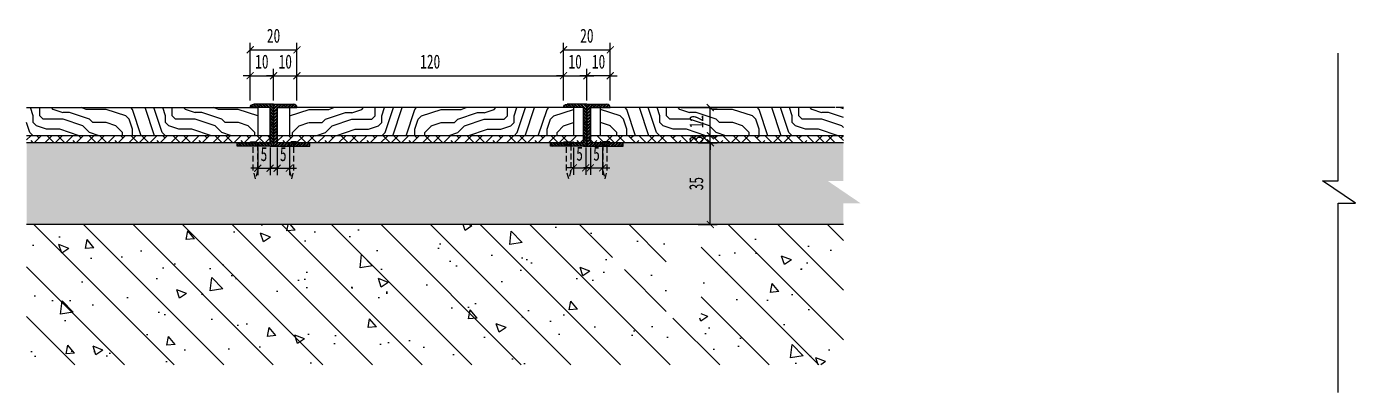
# Model space of a CAD drawing. Header units: millimetres. Extents: x 161920 to 181521, y -136232 to -127655.
# Drawn here: x 171997 to 172565, y -130946 to -130790 of the extents above; entities that cross this region are included whole.
import ezdxf

# ---------------------------------------------------------------- set-up
doc = ezdxf.new("R2010")
doc.units = ezdxf.units.MM
doc.header["$LTSCALE"] = 10
doc.header["$PDMODE"] = 3
doc.linetypes.add('$0$HIDDEN', pattern=[0.375, 0.25, -0.125])
for name, color, linetype in [('0-bh(填充)', 251, 'Continuous'), ('0-Word(文字标注)', 33, 'Continuous'), ('4-Fine(立面细线)', 251, 'Continuous'), ('4-Norm(立面正常)', 134, 'Continuous'), ('4-Wide(立面宽线)', 4, 'Continuous')]:
    doc.layers.add(name, color=color, linetype=linetype)
doc.styles.add('DIM', font='SimSun.ttf', dxfattribs={"width": 0.7})
doc.dimstyles.new('3', dxfattribs={"dimscale": 3, "dimtxt": 2, "dimasz": 1, "dimexe": 1, "dimexo": 1, "dimgap": 1, "dimtad": 1, "dimdec": 0, "dimzin": 0, "dimdsep": 46, "dimtxsty": 'DIM', "dimblk": 'ARCHTICK', "dimcen": 0, "dimclrd": 5, "dimclre": 5, "dimclrt": 35, "dimadec": 0, "dimazin": 0, "dimtfac": 0.5, "dimtdec": 0, "dimtix": 1, "dimtmove": 2, "dimatfit": 2, "dimldrblk": 'A', "dimfxl": 0, "dimtolj": 1, "dimtzin": 0, "dimlwd": -1, "dimlwe": -1, "dimarcsym": 0})

# ---------------------------------------------------------------- blocks, each defined once
blk = doc.blocks.new('_ArchTick')
at = {"color": 0, "linetype": 'ByBlock', "const_width": 0.15}
blk.add_lwpolyline([(-0.5, -0.5), (0.5, 0.5)], dxfattribs=at)
blk = doc.blocks.new('*D84')
at = {"layer": '4-Wide(立面宽线)', "color": 5, "ltscale": 0.15}
for p, q in [((172092.35, -130810.75), (172089.35, -130810.75)), ((172092.35, -130821.4), (172092.35, -130807.75)), ((172092.35, -130810.75), (172102.35, -130810.75)), ((172102.35, -130821.4), (172102.35, -130807.75)), ((172102.35, -130810.75), (172105.35, -130810.75))]:
    blk.add_line(p, q, dxfattribs=at)
at = {"layer": 'Defpoints', "color": 0, "ltscale": 0.15}
for p in [(172102.35, -130810.75), (172092.35, -130824.4), (172102.35, -130824.4)]:
    blk.add_point(p, dxfattribs=at)
at = {"layer": '4-Wide(立面宽线)', "color": 5, "ltscale": 0.15, "xscale": 3, "yscale": 3, "zscale": 3}
blk.add_blockref('_ArchTick', (172092.35, -130810.75), dxfattribs=at)
at = {"layer": '4-Wide(立面宽线)', "color": 5, "ltscale": 0.15, "xscale": 3, "yscale": 3, "zscale": 3, "rotation": 180}
blk.add_blockref('_ArchTick', (172102.35, -130810.75), dxfattribs=at)
at = {"layer": '4-Wide(立面宽线)', "color": 35, "ltscale": 0.15, "insert": (172097.35, -130804.75), "char_height": 6, "attachment_point": 5, "style": 'DIM'}
blk.add_mtext('\\A1;10', dxfattribs=at)
blk = doc.blocks.new('A')
for p, q in [((-0.37, 0), (-2.13, 0)), ((-1.44, 1.15), (-1.09, 1.44)), ((-1.44, 1.15), (-0.37, 0)), ((-1.44, -1.15), (-0.37, 0)), ((-1.09, 1.44), (0, 0)), ((-1.09, -1.44), (0, 0)), ((-1.44, -1.15), (-1.09, -1.44))]:
    blk.add_line(p, q)
for points in [[(-1.44, 1.15), (-1.09, 1.44), (-0.37, 0), (0, 0)], [(-1.44, -1.15), (-1.09, -1.44), (-0.37, 0), (0, 0)]]:
    blk.add_solid(points)
blk = doc.blocks.new('*D85')
at = {"layer": '4-Wide(立面宽线)', "color": 5, "ltscale": 0.15}
for p, q in [((172112.35, -130821.4), (172112.35, -130807.75)), ((172112.35, -130810.75), (172226.35, -130810.75)), ((172226.35, -130821.4), (172226.35, -130807.75))]:
    blk.add_line(p, q, dxfattribs=at)
at = {"layer": 'Defpoints', "color": 0, "ltscale": 0.15}
for p in [(172226.35, -130810.75), (172112.35, -130824.4), (172226.35, -130824.4)]:
    blk.add_point(p, dxfattribs=at)
at = {"layer": '4-Wide(立面宽线)', "color": 5, "ltscale": 0.15, "xscale": 3, "yscale": 3, "zscale": 3, "rotation": 180}
blk.add_blockref('_ArchTick', (172112.35, -130810.75), dxfattribs=at)
at = {"layer": '4-Wide(立面宽线)', "color": 5, "ltscale": 0.15, "xscale": 3, "yscale": 3, "zscale": 3}
blk.add_blockref('_ArchTick', (172226.35, -130810.75), dxfattribs=at)
at = {"layer": '4-Wide(立面宽线)', "color": 35, "ltscale": 0.15, "insert": (172169.35, -130804.75), "char_height": 6, "attachment_point": 5, "style": 'DIM'}
blk.add_mtext('\\A1;120', dxfattribs=at)
blk = doc.blocks.new('*D86')
at = {"layer": '4-Wide(立面宽线)', "color": 5, "ltscale": 0.15}
for p, q in [((172226.35, -130810.75), (172223.35, -130810.75)), ((172226.35, -130821.4), (172226.35, -130807.75)), ((172226.35, -130810.75), (172236.35, -130810.75)), ((172236.35, -130821.4), (172236.35, -130807.75)), ((172236.35, -130810.75), (172239.35, -130810.75))]:
    blk.add_line(p, q, dxfattribs=at)
at = {"layer": 'Defpoints', "color": 0, "ltscale": 0.15}
for p in [(172236.35, -130810.75), (172226.35, -130824.4), (172236.35, -130824.4)]:
    blk.add_point(p, dxfattribs=at)
at = {"layer": '4-Wide(立面宽线)', "color": 5, "ltscale": 0.15, "xscale": 3, "yscale": 3, "zscale": 3}
blk.add_blockref('_ArchTick', (172226.35, -130810.75), dxfattribs=at)
at = {"layer": '4-Wide(立面宽线)', "color": 5, "ltscale": 0.15, "xscale": 3, "yscale": 3, "zscale": 3, "rotation": 180}
blk.add_blockref('_ArchTick', (172236.35, -130810.75), dxfattribs=at)
at = {"layer": '4-Wide(立面宽线)', "color": 35, "ltscale": 0.15, "insert": (172231.35, -130804.75), "char_height": 6, "attachment_point": 5, "style": 'DIM'}
blk.add_mtext('\\A1;10', dxfattribs=at)
blk = doc.blocks.new('DDF')
at = {"layer": '4-Wide(立面宽线)', "ltscale": 0.15}
h = blk.add_hatch(dxfattribs=at)
h.set_pattern_fill('ANSI32', color=251, scale=0.2, style=0)
h.set_pattern_definition([(135, (172158.1858, -130787.5436), (0.67352, 0.67352), []), (135, (172157.7368, -130787.5436), (0.67352, 0.67352), [])])
h.paths.add_polyline_path([(172142.69, -130771.04), (172144.19, -130771.04), (172144.19, -130776.67), (172142.69, -130776.67)])
h.paths.add_polyline_path([(172142.69, -130776.67), (172144.19, -130776.67), (172144.19, -130783.04), (172142.69, -130783.04)])
h.paths.add_polyline_path([(172142.69, -130783.04), (172144.19, -130783.04), (172144.19, -130786.04), (172142.69, -130786.04)])
h.paths.add_polyline_path([(172144.19, -130786.04), (172144.19, -130787.54), (172128.69, -130787.54), (172128.69, -130786.04)])
edge = h.paths.add_edge_path()
edge.add_line((172144.19, -130769.54), (172144.19, -130771.04))
edge.add_line((172144.19, -130771.04), (172134.19, -130771.04))
edge.add_arc((172135.69, -130771.04), 1.5, 450, 540, ccw=False)
edge.add_line((172135.69, -130769.54), (172144.19, -130769.54))
h = blk.add_hatch(dxfattribs=at)
h.set_pattern_fill('ANSI32', color=251, scale=0.2, style=0)
h.set_pattern_definition([(45, (172130.1858, -130787.5436), (-0.67352, 0.67352), []), (45, (172130.6348, -130787.5436), (-0.67352, 0.67352), [])])
h.paths.add_polyline_path([(172145.69, -130771.04), (172144.19, -130771.04), (172144.19, -130776.67), (172145.69, -130776.67)])
h.paths.add_polyline_path([(172145.69, -130776.67), (172144.19, -130776.67), (172144.19, -130783.04), (172145.69, -130783.04)])
h.paths.add_polyline_path([(172145.69, -130783.04), (172144.19, -130783.04), (172144.19, -130786.04), (172145.69, -130786.04)])
h.paths.add_polyline_path([(172144.19, -130786.04), (172144.19, -130787.54), (172159.69, -130787.54), (172159.69, -130786.04)])
edge = h.paths.add_edge_path()
edge.add_line((172144.19, -130769.54), (172144.19, -130771.04))
edge.add_line((172144.19, -130771.04), (172154.19, -130771.04))
edge.add_arc((172152.69, -130771.04), 1.5, 0, 90)
edge.add_line((172152.69, -130769.54), (172144.19, -130769.54))
at = {"layer": '4-Norm(立面正常)'}
for points in [[(172144.19, -130787.54), (172128.69, -130787.54), (172128.69, -130786.04), (172142.69, -130786.04), (172142.69, -130771.04), (172134.19, -130771.04, -0.414214), (172135.69, -130769.54)], [(172144.19, -130787.54), (172159.69, -130787.54), (172159.69, -130786.04), (172145.69, -130786.04), (172145.69, -130771.04), (172154.19, -130771.04, 0.414214), (172152.69, -130769.54)]]:
    blk.add_lwpolyline(points, format="xyb", dxfattribs=at)
for points in [[(172144.19, -130769.54), (172135.69, -130769.54)], [(172142.69, -130771.04), (172142.69, -130786.04)], [(172144.19, -130769.54), (172152.69, -130769.54)], [(172144.19, -130769.54), (172144.19, -130787.54)], [(172144.19, -130769.54), (172144.19, -130787.54)], [(172144.19, -130786.04), (172144.19, -130771.04)], [(172144.19, -130786.04), (172144.19, -130771.04)], [(172145.69, -130771.04), (172145.69, -130786.04)], [(172142.69, -130787.54), (172144.19, -130787.54)], [(172145.69, -130787.54), (172144.19, -130787.54)]]:
    blk.add_lwpolyline(points, dxfattribs=at)
blk = doc.blocks.new('*D349')
at = {"layer": '4-Wide(立面宽线)', "color": 5, "ltscale": 0.15}
for p, q in [((172102.35, -130810.75), (172099.35, -130810.75)), ((172102.35, -130821.4), (172102.35, -130807.75)), ((172102.35, -130810.75), (172112.35, -130810.75)), ((172112.35, -130821.4), (172112.35, -130807.75)), ((172112.35, -130810.75), (172115.35, -130810.75))]:
    blk.add_line(p, q, dxfattribs=at)
at = {"layer": 'Defpoints', "color": 0, "ltscale": 0.15}
for p in [(172112.35, -130810.75), (172102.35, -130824.4), (172112.35, -130824.4)]:
    blk.add_point(p, dxfattribs=at)
at = {"layer": '4-Wide(立面宽线)', "color": 5, "ltscale": 0.15, "xscale": 3, "yscale": 3, "zscale": 3}
blk.add_blockref('_ArchTick', (172102.35, -130810.75), dxfattribs=at)
at = {"layer": '4-Wide(立面宽线)', "color": 5, "ltscale": 0.15, "xscale": 3, "yscale": 3, "zscale": 3, "rotation": 180}
blk.add_blockref('_ArchTick', (172112.35, -130810.75), dxfattribs=at)
at = {"layer": '4-Wide(立面宽线)', "color": 35, "ltscale": 0.15, "insert": (172107.35, -130804.75), "char_height": 6, "attachment_point": 5, "style": 'DIM'}
blk.add_mtext('\\A1;10', dxfattribs=at)
blk = doc.blocks.new('*D350')
at = {"layer": '4-Wide(立面宽线)', "color": 5, "ltscale": 0.15}
for p, q in [((172236.35, -130810.75), (172233.35, -130810.75)), ((172236.35, -130821.4), (172236.35, -130807.75)), ((172246.35, -130810.75), (172236.35, -130810.75)), ((172246.35, -130821.4), (172246.35, -130807.75)), ((172246.35, -130810.75), (172249.35, -130810.75))]:
    blk.add_line(p, q, dxfattribs=at)
at = {"layer": 'Defpoints', "color": 0, "ltscale": 0.15}
for p in [(172236.35, -130810.75), (172236.35, -130824.4), (172246.35, -130824.4)]:
    blk.add_point(p, dxfattribs=at)
at = {"layer": '4-Wide(立面宽线)', "color": 5, "ltscale": 0.15, "xscale": 3, "yscale": 3, "zscale": 3}
blk.add_blockref('_ArchTick', (172236.35, -130810.75), dxfattribs=at)
at = {"layer": '4-Wide(立面宽线)', "color": 5, "ltscale": 0.15, "xscale": 3, "yscale": 3, "zscale": 3, "rotation": 180}
blk.add_blockref('_ArchTick', (172246.35, -130810.75), dxfattribs=at)
at = {"layer": '4-Wide(立面宽线)', "color": 35, "ltscale": 0.15, "insert": (172241.35, -130804.75), "char_height": 6, "attachment_point": 5, "style": 'DIM'}
blk.add_mtext('\\A1;10', dxfattribs=at)
blk = doc.blocks.new('*D351')
at = {"layer": '4-Wide(立面宽线)', "color": 5, "ltscale": 0.15}
for p, q in [((172095.6, -130841.42), (172095.6, -130853.3)), ((172100.85, -130841.42), (172100.85, -130853.3)), ((172095.6, -130850.3), (172092.6, -130850.3)), ((172095.6, -130850.3), (172100.85, -130850.3)), ((172100.85, -130850.3), (172103.85, -130850.3))]:
    blk.add_line(p, q, dxfattribs=at)
at = {"layer": 'Defpoints', "color": 0, "ltscale": 0.15}
for p in [(172095.6, -130838.42), (172100.85, -130838.42), (172100.85, -130850.3)]:
    blk.add_point(p, dxfattribs=at)
at = {"layer": '4-Wide(立面宽线)', "color": 5, "ltscale": 0.15, "xscale": 3, "yscale": 3, "zscale": 3}
blk.add_blockref('_ArchTick', (172095.6, -130850.3), dxfattribs=at)
at = {"layer": '4-Wide(立面宽线)', "color": 5, "ltscale": 0.15, "xscale": 3, "yscale": 3, "zscale": 3, "rotation": 180}
blk.add_blockref('_ArchTick', (172100.85, -130850.3), dxfattribs=at)
at = {"layer": '4-Wide(立面宽线)', "color": 35, "ltscale": 0.15, "insert": (172098.23, -130844.3), "char_height": 6, "attachment_point": 5, "style": 'DIM'}
blk.add_mtext('\\A1;5', dxfattribs=at)
blk = doc.blocks.new('*D352')
at = {"layer": '4-Wide(立面宽线)', "color": 5, "ltscale": 0.15}
for p, q in [((172230.6, -130841.42), (172230.6, -130853.12)), ((172235.85, -130841.42), (172235.85, -130853.12)), ((172230.6, -130850.12), (172227.6, -130850.12)), ((172230.6, -130850.12), (172235.85, -130850.12)), ((172235.85, -130850.12), (172238.85, -130850.12))]:
    blk.add_line(p, q, dxfattribs=at)
at = {"layer": 'Defpoints', "color": 0, "ltscale": 0.15}
for p in [(172230.6, -130838.42), (172235.85, -130838.42), (172235.85, -130850.12)]:
    blk.add_point(p, dxfattribs=at)
at = {"layer": '4-Wide(立面宽线)', "color": 5, "ltscale": 0.15, "xscale": 3, "yscale": 3, "zscale": 3}
blk.add_blockref('_ArchTick', (172230.6, -130850.12), dxfattribs=at)
at = {"layer": '4-Wide(立面宽线)', "color": 5, "ltscale": 0.15, "xscale": 3, "yscale": 3, "zscale": 3, "rotation": 180}
blk.add_blockref('_ArchTick', (172235.85, -130850.12), dxfattribs=at)
at = {"layer": '4-Wide(立面宽线)', "color": 35, "ltscale": 0.15, "insert": (172233.23, -130844.12), "char_height": 6, "attachment_point": 5, "style": 'DIM'}
blk.add_mtext('\\A1;5', dxfattribs=at)
blk = doc.blocks.new('*D353')
at = {"layer": '4-Wide(立面宽线)', "color": 5, "ltscale": 0.15}
for p, q in [((172237.85, -130841.42), (172237.85, -130853.12)), ((172243.1, -130841.42), (172243.1, -130853.12)), ((172237.85, -130850.12), (172234.85, -130850.12)), ((172237.85, -130850.12), (172243.1, -130850.12)), ((172243.1, -130850.12), (172246.1, -130850.12))]:
    blk.add_line(p, q, dxfattribs=at)
at = {"layer": 'Defpoints', "color": 0, "ltscale": 0.15}
for p in [(172237.85, -130838.42), (172243.1, -130838.42), (172243.1, -130850.12)]:
    blk.add_point(p, dxfattribs=at)
at = {"layer": '4-Wide(立面宽线)', "color": 5, "ltscale": 0.15, "xscale": 3, "yscale": 3, "zscale": 3}
blk.add_blockref('_ArchTick', (172237.85, -130850.12), dxfattribs=at)
at = {"layer": '4-Wide(立面宽线)', "color": 5, "ltscale": 0.15, "xscale": 3, "yscale": 3, "zscale": 3, "rotation": 180}
blk.add_blockref('_ArchTick', (172243.1, -130850.12), dxfattribs=at)
at = {"layer": '4-Wide(立面宽线)', "color": 35, "ltscale": 0.15, "insert": (172240.48, -130844.12), "char_height": 6, "attachment_point": 5, "style": 'DIM'}
blk.add_mtext('\\A1;5', dxfattribs=at)
blk = doc.blocks.new('*D354')
at = {"layer": '4-Wide(立面宽线)', "color": 5, "ltscale": 0.15}
for p, q in [((172103.85, -130841.42), (172103.85, -130853.3)), ((172109.1, -130841.42), (172109.1, -130853.3)), ((172103.85, -130850.3), (172100.85, -130850.3)), ((172103.85, -130850.3), (172109.1, -130850.3)), ((172109.1, -130850.3), (172112.1, -130850.3))]:
    blk.add_line(p, q, dxfattribs=at)
at = {"layer": 'Defpoints', "color": 0, "ltscale": 0.15}
for p in [(172103.85, -130838.42), (172109.1, -130838.42), (172109.1, -130850.3)]:
    blk.add_point(p, dxfattribs=at)
at = {"layer": '4-Wide(立面宽线)', "color": 5, "ltscale": 0.15, "xscale": 3, "yscale": 3, "zscale": 3}
blk.add_blockref('_ArchTick', (172103.85, -130850.3), dxfattribs=at)
at = {"layer": '4-Wide(立面宽线)', "color": 5, "ltscale": 0.15, "xscale": 3, "yscale": 3, "zscale": 3, "rotation": 180}
blk.add_blockref('_ArchTick', (172109.1, -130850.3), dxfattribs=at)
at = {"layer": '4-Wide(立面宽线)', "color": 35, "ltscale": 0.15, "insert": (172106.48, -130844.3), "char_height": 6, "attachment_point": 5, "style": 'DIM'}
blk.add_mtext('\\A1;5', dxfattribs=at)
blk = doc.blocks.new('*D356')
at = {"layer": '4-Wide(立面宽线)', "color": 5, "ltscale": 0.15}
for p, q in [((172284, -130839.4), (172292.14, -130839.4)), ((172289.14, -130874.4), (172289.14, -130839.4)), ((172284, -130874.4), (172292.14, -130874.4))]:
    blk.add_line(p, q, dxfattribs=at)
at = {"layer": 'Defpoints', "color": 0, "ltscale": 0.15}
for p in [(172281, -130839.4), (172289.14, -130839.4), (172281, -130874.4)]:
    blk.add_point(p, dxfattribs=at)
at = {"layer": '4-Wide(立面宽线)', "color": 5, "ltscale": 0.15, "xscale": 3, "yscale": 3, "zscale": 3}
for p, rotation in [((172289.14, -130839.4), 90), ((172289.14, -130874.4), 270)]:
    blk.add_blockref('_ArchTick', p, dxfattribs=dict(at, rotation=rotation))
at = {"layer": '4-Wide(立面宽线)', "color": 35, "ltscale": 0.15, "insert": (172283.14, -130856.9), "char_height": 6, "attachment_point": 5, "rotation": 90, "style": 'DIM'}
blk.add_mtext('\\A1;35', dxfattribs=at)
blk = doc.blocks.new('*D357')
at = {"layer": '4-Wide(立面宽线)', "color": 5, "ltscale": 0.15}
for p, q in [((172289.14, -130836.4), (172289.14, -130833.4)), ((172280.55, -130836.4), (172292.14, -130836.4)), ((172284, -130839.4), (172292.14, -130839.4)), ((172289.14, -130839.4), (172289.14, -130836.4)), ((172289.14, -130839.4), (172289.14, -130842.4))]:
    blk.add_line(p, q, dxfattribs=at)
at = {"layer": 'Defpoints', "color": 0, "ltscale": 0.15}
for p in [(172277.55, -130836.4), (172281, -130839.4), (172289.14, -130836.4)]:
    blk.add_point(p, dxfattribs=at)
at = {"layer": '4-Wide(立面宽线)', "color": 5, "ltscale": 0.15, "xscale": 3, "yscale": 3, "zscale": 3}
for p, rotation in [((172289.14, -130836.4), 270), ((172289.14, -130839.4), 90)]:
    blk.add_blockref('_ArchTick', p, dxfattribs=dict(at, rotation=rotation))
at = {"layer": '4-Wide(立面宽线)', "color": 35, "ltscale": 0.15, "insert": (172283.14, -130837.9), "char_height": 6, "attachment_point": 5, "rotation": 90, "style": 'DIM'}
blk.add_mtext('\\A1;3', dxfattribs=at)
blk = doc.blocks.new('*D358')
at = {"layer": '4-Wide(立面宽线)', "color": 5, "ltscale": 0.15}
for p, q in [((172276.54, -130824.4), (172292.14, -130824.4)), ((172289.14, -130836.4), (172289.14, -130824.4)), ((172280.55, -130836.4), (172292.14, -130836.4))]:
    blk.add_line(p, q, dxfattribs=at)
at = {"layer": 'Defpoints', "color": 0, "ltscale": 0.15}
for p in [(172273.54, -130824.4), (172289.14, -130824.4), (172277.55, -130836.4)]:
    blk.add_point(p, dxfattribs=at)
at = {"layer": '4-Wide(立面宽线)', "color": 5, "ltscale": 0.15, "xscale": 3, "yscale": 3, "zscale": 3}
for p, rotation in [((172289.14, -130824.4), 90), ((172289.14, -130836.4), 270)]:
    blk.add_blockref('_ArchTick', p, dxfattribs=dict(at, rotation=rotation))
at = {"layer": '4-Wide(立面宽线)', "color": 35, "ltscale": 0.15, "insert": (172283.14, -130830.4), "char_height": 6, "attachment_point": 5, "rotation": 90, "style": 'DIM'}
blk.add_mtext('\\A1;12', dxfattribs=at)
blk = doc.blocks.new('*D468')
at = {"layer": '4-Wide(立面宽线)', "color": 5, "ltscale": 0.15}
for p, q in [((172226.35, -130817.67), (172226.35, -130796.67)), ((172226.35, -130799.67), (172246.35, -130799.67)), ((172246.35, -130817.67), (172246.35, -130796.67))]:
    blk.add_line(p, q, dxfattribs=at)
at = {"layer": 'Defpoints', "color": 0, "ltscale": 0.15}
for p in [(172246.35, -130799.67), (172226.35, -130824.4), (172246.35, -130824.4)]:
    blk.add_point(p, dxfattribs=at)
at = {"layer": '4-Wide(立面宽线)', "color": 5, "ltscale": 0.15, "xscale": 3, "yscale": 3, "zscale": 3, "rotation": 180}
blk.add_blockref('_ArchTick', (172226.35, -130799.67), dxfattribs=at)
at = {"layer": '4-Wide(立面宽线)', "color": 5, "ltscale": 0.15, "xscale": 3, "yscale": 3, "zscale": 3}
blk.add_blockref('_ArchTick', (172246.35, -130799.67), dxfattribs=at)
at = {"layer": '4-Wide(立面宽线)', "color": 35, "ltscale": 0.15, "insert": (172236.35, -130793.67), "char_height": 6, "attachment_point": 5, "style": 'DIM'}
blk.add_mtext('\\A1;20', dxfattribs=at)
blk = doc.blocks.new('*D469')
at = {"layer": '4-Wide(立面宽线)', "color": 5, "ltscale": 0.15}
for p, q in [((172092.35, -130817.67), (172092.35, -130796.67)), ((172092.35, -130799.67), (172112.35, -130799.67)), ((172112.35, -130817.67), (172112.35, -130796.67))]:
    blk.add_line(p, q, dxfattribs=at)
at = {"layer": 'Defpoints', "color": 0, "ltscale": 0.15}
for p in [(172112.35, -130799.67), (172092.35, -130824.4), (172112.35, -130824.4)]:
    blk.add_point(p, dxfattribs=at)
at = {"layer": '4-Wide(立面宽线)', "color": 5, "ltscale": 0.15, "xscale": 3, "yscale": 3, "zscale": 3, "rotation": 180}
blk.add_blockref('_ArchTick', (172092.35, -130799.67), dxfattribs=at)
at = {"layer": '4-Wide(立面宽线)', "color": 5, "ltscale": 0.15, "xscale": 3, "yscale": 3, "zscale": 3}
blk.add_blockref('_ArchTick', (172112.35, -130799.67), dxfattribs=at)
at = {"layer": '4-Wide(立面宽线)', "color": 35, "ltscale": 0.15, "insert": (172102.35, -130793.67), "char_height": 6, "attachment_point": 5, "style": 'DIM'}
blk.add_mtext('\\A1;20', dxfattribs=at)

msp = doc.modelspace()

# ---------------------------------------------------------------- hatches: boundary and pattern name
at = {"layer": '0-bh(填充)', "ltscale": 10}
h = msp.add_hatch(dxfattribs=at)
h.set_pattern_fill('FC木纹浅SC300', color=250, scale=10, angle=45, style=0)
h.set_pattern_definition([(135, (184375.326, -127904.804), (-4e-15, 56.56854), [2, -38]), (135, (184397.954, -127921.774), (-4e-15, 56.56854), [4, -36]), (135, (184380.983, -127901.975), (-4e-15, 56.56854), [2, -38]), (135, (184400.782, -127916.117), (-4e-15, 56.56854), [2, -38]), (135, (184385.226, -127897.733), (-4e-15, 56.56854), [2, -38]), (135, (184402.196, -127911.875), (-4e-15, 56.56854), [2, -38]), (135, (184388.054, -127894.904), (-4e-15, 56.56854), [2, -38]), (135, (184406.44, -127907.632), (-4e-15, 56.56854), [2, -22, 2, -14]), (135, (184409.267, -127904.804), (-4e-15, 56.56854), [4, -20, 2, -14]), (135, (184414.924, -127901.975), (-4e-15, 56.56854), [2, -6, 2, -16, 2, -12]), (135, (184419.167, -127900.56), (-4e-15, 56.56854), [2, -8, 4, -26]), (135, (184402.196, -127880.762), (-4e-15, 56.56854), [2, -38]), (135, (184421.995, -127897.733), (-4e-15, 56.56854), [2, -10, 2, -26]), (90, (184397.954, -127927.43), (28.28427, 28.28427), [5.65684, -50.9117]), (90, (184373.912, -127903.39), (28.28427, 28.28427), [11.31371, -45.25483]), (90, (184388.054, -127889.247), (28.28427, 28.28427), [2.8284, -53.74014]), (90, (184414.924, -127910.46), (28.28427, 28.28427), [8.48528, -48.08326]), (90, (184390.883, -127886.42), (28.28427, 28.28427), [14.14214, -42.42641]), (90, (184395.125, -127882.176), (28.28427, 28.28427), [8.48528, -48.08326]), (180, (184403.61, -127885.005), (-28.28427, 28.28427), [2.8284, -53.74014]), (180, (184390.883, -127917.532), (-28.28427, 28.28427), [5.65684, -50.9117]), (180, (184400.782, -127904.804), (-28.28427, 28.28427), [5.65684, -50.9117]), (180, (184386.64, -127901.975), (-28.28427, 28.28427), [5.65684, -50.9117]), (180, (184399.368, -127892.076), (-28.28427, 28.28427), [5.65684, -50.9117]), (180, (184400.782, -127887.833), (-28.28427, 28.28427), [8.48528, -48.08326]), (180, (184390.883, -127911.875), (-28.28427, 28.28427), [8.48528, -48.08326]), (180, (184388.054, -127906.218), (-28.28427, 28.28427), [8.48528, -48.08326]), (180, (184402.196, -127900.56), (-28.28427, 28.28427), [8.48528, -48.08326]), (180, (184400.782, -127896.318), (-28.28427, 28.28427), [8.48528, -48.08326]), (108.43495, (184402.196, -127920.36), (-28.28427, 28.284271), [4.47214, -84.97058]), (108.43495, (184379.569, -127900.561), (-28.28427, 28.284271), [17.88854, -71.55418]), (108.43495, (184383.811, -127896.318), (-28.28427, 28.284271), [17.88854, -71.55418]), (108.43495, (184386.64, -127893.49), (-28.28427, 28.284271), [17.88856, -26.8, 8.9444, -35.80976]), (108.43495, (184388.054, -127886.419), (-28.28427, 28.284271), [4.47214, -84.97058]), (108.43495, (184423.41, -127901.975), (-28.28427, 28.284271), [4.47214, -84.97058]), (108.43495, (184400.782, -127879.348), (-28.28427, 28.284271), [8.94427, -80.49845]), (161.56505, (184382.397, -127911.875), (-28.284271, 28.28427), [8.94427, -80.49845]), (161.56505, (184399.368, -127914.703), (-28.284271, 28.28427), [8.94427, -80.49845]), (161.56505, (184395.125, -127918.946), (-28.284271, 28.28427), [4.47214, -84.97045]), (161.56505, (184400.782, -127910.46), (-28.284271, 28.28427), [13.41641, -76.02631]), (161.56505, (184395.125, -127904.804), (-28.284271, 28.28427), [8.94427, -80.49845]), (161.56505, (184393.711, -127900.561), (-28.284271, 28.28427), [8.94427, -80.49845]), (161.56505, (184405.025, -127906.218), (-28.284271, 28.28427), [4.47214, -84.97045]), (161.56505, (184406.439, -127901.975), (-28.284271, 28.28427), [4.47214, -84.97045]), (161.56505, (184400.782, -127885.005), (-28.284271, 28.28427), [4.47214, -84.97045]), (161.56505, (184392.297, -127896.318), (-28.284271, 28.28427), [4.47214, -84.97045]), (161.56505, (184413.51, -127900.561), (-28.284271, 28.28427), [13.41641, -76.02631]), (161.56505, (184417.753, -127899.147), (-28.284271, 28.28427), [8.94427, -80.49845]), (161.56505, (184393.711, -127892.076), (-28.284271, 28.28427), [4.472, -40.248, 4.472, -40.25072]), (161.56505, (184407.853, -127894.904), (-28.284271, 28.28427), [8.94427, -80.49845]), (161.56505, (184409.267, -127890.662), (-28.284271, 28.28427), [8.94427, -80.49845]), (161.56505, (184420.581, -127896.318), (-28.284271, 28.28427), [8.94427, -80.49845]), (161.56505, (184412.096, -127887.833), (-28.284271, 28.28427), [8.94427, -80.49845])])
h.paths.add_polyline_path([(171996.72, -130824.4), (171996.72, -130836.4), (172095.6, -130836.4), (172095.6, -130824.4)])
h = msp.add_hatch(dxfattribs=at)
h.set_pattern_fill('FC木纹浅SC300', color=250, scale=10, angle=45, style=0)
h.set_pattern_definition([(45, (159829.375, -127904.804), (4e-15, 56.56854), [2, -38]), (45, (159806.747, -127921.774), (4e-15, 56.56854), [4, -36]), (45, (159823.718, -127901.975), (4e-15, 56.56854), [2, -38]), (45, (159803.92, -127916.117), (4e-15, 56.56854), [2, -38]), (45, (159819.475, -127897.733), (4e-15, 56.56854), [2, -38]), (45, (159802.505, -127911.875), (4e-15, 56.56854), [2, -38]), (45, (159816.647, -127894.904), (4e-15, 56.56854), [2, -38]), (45, (159798.262, -127907.632), (4e-15, 56.56854), [2, -22, 2, -14]), (45, (159795.434, -127904.804), (4e-15, 56.56854), [4, -20, 2, -14]), (45, (159789.777, -127901.975), (4e-15, 56.56854), [2, -6, 2, -16, 2, -12]), (45, (159785.534, -127900.56), (4e-15, 56.56854), [2, -8, 4, -26]), (45, (159802.505, -127880.762), (4e-15, 56.56854), [2, -38]), (45, (159782.706, -127897.733), (4e-15, 56.56854), [2, -10, 2, -26]), (90, (159806.747, -127927.43), (-28.28427, 28.28427), [5.65684, -50.9117]), (90, (159830.79, -127903.39), (-28.28427, 28.28427), [11.31371, -45.25483]), (90, (159816.647, -127889.247), (-28.28427, 28.28427), [2.8284, -53.74014]), (90, (159789.777, -127910.46), (-28.28427, 28.28427), [8.48528, -48.08326]), (90, (159813.818, -127886.42), (-28.28427, 28.28427), [14.14214, -42.42641]), (90, (159809.576, -127882.176), (-28.28427, 28.28427), [8.48528, -48.08326]), (7e-15, (159801.09, -127885.005), (28.28427, 28.28427), [2.8284, -53.74014]), (7e-15, (159813.818, -127917.532), (28.28427, 28.28427), [5.65684, -50.9117]), (7e-15, (159803.92, -127904.804), (28.28427, 28.28427), [5.65684, -50.9117]), (7e-15, (159818.06, -127901.975), (28.28427, 28.28427), [5.65684, -50.9117]), (7e-15, (159805.333, -127892.076), (28.28427, 28.28427), [5.65684, -50.9117]), (7e-15, (159803.92, -127887.833), (28.28427, 28.28427), [8.48528, -48.08326]), (7e-15, (159813.818, -127911.875), (28.28427, 28.28427), [8.48528, -48.08326]), (7e-15, (159816.647, -127906.218), (28.28427, 28.28427), [8.48528, -48.08326]), (7e-15, (159802.505, -127900.56), (28.28427, 28.28427), [8.48528, -48.08326]), (7e-15, (159803.92, -127896.318), (28.28427, 28.28427), [8.48528, -48.08326]), (71.56505, (159802.505, -127920.36), (28.28427, 28.284271), [4.47214, -84.97058]), (71.56505, (159825.132, -127900.561), (28.28427, 28.284271), [17.88854, -71.55418]), (71.56505, (159820.89, -127896.318), (28.28427, 28.284271), [17.88854, -71.55418]), (71.56505, (159818.061, -127893.49), (28.28427, 28.284271), [17.88856, -26.8, 8.9444, -35.80976]), (71.56505, (159816.647, -127886.419), (28.28427, 28.284271), [4.47214, -84.97058]), (71.56505, (159781.292, -127901.975), (28.28427, 28.284271), [4.47214, -84.97058]), (71.56505, (159803.919, -127879.348), (28.28427, 28.284271), [8.94427, -80.49845]), (18.43495, (159822.304, -127911.875), (28.284271, 28.28427), [8.94427, -80.49845]), (18.43495, (159805.333, -127914.703), (28.284271, 28.28427), [8.94427, -80.49845]), (18.43495, (159809.576, -127918.946), (28.284271, 28.28427), [4.47214, -84.97045]), (18.43495, (159803.919, -127910.46), (28.284271, 28.28427), [13.41641, -76.02631]), (18.43495, (159809.576, -127904.804), (28.284271, 28.28427), [8.94427, -80.49845]), (18.43495, (159810.99, -127900.561), (28.284271, 28.28427), [8.94427, -80.49845]), (18.43495, (159799.676, -127906.218), (28.284271, 28.28427), [4.47214, -84.97045]), (18.43495, (159798.262, -127901.975), (28.284271, 28.28427), [4.47214, -84.97045]), (18.43495, (159803.919, -127885.005), (28.284271, 28.28427), [4.47214, -84.97045]), (18.43495, (159812.404, -127896.318), (28.284271, 28.28427), [4.47214, -84.97045]), (18.43495, (159791.191, -127900.561), (28.284271, 28.28427), [13.41641, -76.02631]), (18.43495, (159786.948, -127899.147), (28.284271, 28.28427), [8.94427, -80.49845]), (18.43495, (159810.99, -127892.076), (28.284271, 28.28427), [4.472, -40.248, 4.472, -40.25072]), (18.43495, (159796.848, -127894.904), (28.284271, 28.28427), [8.94427, -80.49845]), (18.43495, (159795.434, -127890.662), (28.284271, 28.28427), [8.94427, -80.49845]), (18.43495, (159784.12, -127896.318), (28.284271, 28.28427), [8.94427, -80.49845]), (18.43495, (159792.605, -127887.833), (28.284271, 28.28427), [8.94427, -80.49845])])
h.paths.add_polyline_path([(172109.1, -130824.4), (172109.1, -130836.4), (172230.6, -130836.4), (172230.6, -130824.4)])
h = msp.add_hatch(dxfattribs=at)
h.set_pattern_fill('FC木纹浅SC300', color=250, scale=10, angle=45, style=0)
h.set_pattern_definition([(135, (184643.326, -127904.804), (-4e-15, 56.56854), [2, -38]), (135, (184665.954, -127921.774), (-4e-15, 56.56854), [4, -36]), (135, (184648.983, -127901.975), (-4e-15, 56.56854), [2, -38]), (135, (184668.782, -127916.117), (-4e-15, 56.56854), [2, -38]), (135, (184653.226, -127897.733), (-4e-15, 56.56854), [2, -38]), (135, (184670.196, -127911.875), (-4e-15, 56.56854), [2, -38]), (135, (184656.054, -127894.904), (-4e-15, 56.56854), [2, -38]), (135, (184674.44, -127907.632), (-4e-15, 56.56854), [2, -22, 2, -14]), (135, (184677.267, -127904.804), (-4e-15, 56.56854), [4, -20, 2, -14]), (135, (184682.924, -127901.975), (-4e-15, 56.56854), [2, -6, 2, -16, 2, -12]), (135, (184687.167, -127900.56), (-4e-15, 56.56854), [2, -8, 4, -26]), (135, (184670.196, -127880.762), (-4e-15, 56.56854), [2, -38]), (135, (184689.995, -127897.733), (-4e-15, 56.56854), [2, -10, 2, -26]), (90, (184665.954, -127927.43), (28.28427, 28.28427), [5.65684, -50.9117]), (90, (184641.912, -127903.39), (28.28427, 28.28427), [11.31371, -45.25483]), (90, (184656.054, -127889.247), (28.28427, 28.28427), [2.8284, -53.74014]), (90, (184682.924, -127910.46), (28.28427, 28.28427), [8.48528, -48.08326]), (90, (184658.883, -127886.42), (28.28427, 28.28427), [14.14214, -42.42641]), (90, (184663.125, -127882.176), (28.28427, 28.28427), [8.48528, -48.08326]), (180, (184671.61, -127885.005), (-28.28427, 28.28427), [2.8284, -53.74014]), (180, (184658.883, -127917.532), (-28.28427, 28.28427), [5.65684, -50.9117]), (180, (184668.782, -127904.804), (-28.28427, 28.28427), [5.65684, -50.9117]), (180, (184654.64, -127901.975), (-28.28427, 28.28427), [5.65684, -50.9117]), (180, (184667.368, -127892.076), (-28.28427, 28.28427), [5.65684, -50.9117]), (180, (184668.782, -127887.833), (-28.28427, 28.28427), [8.48528, -48.08326]), (180, (184658.883, -127911.875), (-28.28427, 28.28427), [8.48528, -48.08326]), (180, (184656.054, -127906.218), (-28.28427, 28.28427), [8.48528, -48.08326]), (180, (184670.196, -127900.56), (-28.28427, 28.28427), [8.48528, -48.08326]), (180, (184668.782, -127896.318), (-28.28427, 28.28427), [8.48528, -48.08326]), (108.43495, (184670.196, -127920.36), (-28.28427, 28.284271), [4.47214, -84.97058]), (108.43495, (184647.569, -127900.561), (-28.28427, 28.284271), [17.88854, -71.55418]), (108.43495, (184651.811, -127896.318), (-28.28427, 28.284271), [17.88854, -71.55418]), (108.43495, (184654.64, -127893.49), (-28.28427, 28.284271), [17.88856, -26.8, 8.9444, -35.80976]), (108.43495, (184656.054, -127886.419), (-28.28427, 28.284271), [4.47214, -84.97058]), (108.43495, (184691.41, -127901.975), (-28.28427, 28.284271), [4.47214, -84.97058]), (108.43495, (184668.782, -127879.348), (-28.28427, 28.284271), [8.94427, -80.49845]), (161.56505, (184650.397, -127911.875), (-28.284271, 28.28427), [8.94427, -80.49845]), (161.56505, (184667.368, -127914.703), (-28.284271, 28.28427), [8.94427, -80.49845]), (161.56505, (184663.125, -127918.946), (-28.284271, 28.28427), [4.47214, -84.97045]), (161.56505, (184668.782, -127910.46), (-28.284271, 28.28427), [13.41641, -76.02631]), (161.56505, (184663.125, -127904.804), (-28.284271, 28.28427), [8.94427, -80.49845]), (161.56505, (184661.711, -127900.561), (-28.284271, 28.28427), [8.94427, -80.49845]), (161.56505, (184673.025, -127906.218), (-28.284271, 28.28427), [4.47214, -84.97045]), (161.56505, (184674.439, -127901.975), (-28.284271, 28.28427), [4.47214, -84.97045]), (161.56505, (184668.782, -127885.005), (-28.284271, 28.28427), [4.47214, -84.97045]), (161.56505, (184660.297, -127896.318), (-28.284271, 28.28427), [4.47214, -84.97045]), (161.56505, (184681.51, -127900.561), (-28.284271, 28.28427), [13.41641, -76.02631]), (161.56505, (184685.753, -127899.147), (-28.284271, 28.28427), [8.94427, -80.49845]), (161.56505, (184661.711, -127892.076), (-28.284271, 28.28427), [4.472, -40.248, 4.472, -40.25072]), (161.56505, (184675.853, -127894.904), (-28.284271, 28.28427), [8.94427, -80.49845]), (161.56505, (184677.267, -127890.662), (-28.284271, 28.28427), [8.94427, -80.49845]), (161.56505, (184688.581, -127896.318), (-28.284271, 28.28427), [8.94427, -80.49845]), (161.56505, (184680.096, -127887.833), (-28.284271, 28.28427), [8.94427, -80.49845])])
h.paths.add_polyline_path([(172346.04, -130836.4), (172346.04, -130824.4), (172242.1, -130824.4), (172242.1, -130836.4)])
at = {"layer": '0-bh(填充)'}
h = msp.add_hatch(dxfattribs=at)
h.set_pattern_fill('ANSI38', color=250, style=0)
h.set_pattern_definition([(45, (147811.4587, -214414.3503), (-2.24506403, 2.24506403), []), (135, (147811.4587, -214414.3503), (-6.73519209, 2.24506403), [7.9375, -4.7625])])
h.paths.add_polyline_path([(172103.85, -130836.4), (172103.85, -130839.4), (172235.6, -130839.4), (172235.6, -130836.4)])
h.paths.add_polyline_path([(172100.85, -130839.4), (172100.85, -130836.4), (171996.72, -130836.4), (171996.72, -130839.4)])
h = msp.add_hatch(dxfattribs=at)
h.set_pattern_fill('AR-CONC', color=250, scale=6, style=0)
h.set_pattern_definition([(50, (0, 0), (10.93108014, -0.95634513), [1.143, -12.573]), (355, (0, 0), (-2.11456956, 11.4633986), [0.9144, -10.0584]), (100.451, (0.911, -0.08), (8.8165501, 10.50700127), [0.9714, -10.6854]), (46.1842, (0, 3.048), (16.26474245, -2.5225397), [1.7145, -18.8595]), (96.6356, (1.355, 2.838), (14.2442541, 14.8455334), [1.4571, -16.0281]), (351.184, (0, 3.048), (14.2442763, 14.8455071), [1.3716, -15.0876]), (21, (1.524, 2.286), (9.0968928, -6.1359311), [1.143, -12.573]), (326, (1.524, 2.286), (3.7081217, 11.05127797), [0.9144, -10.0584]), (71.4514, (2.282, 1.775), (12.80498945, 4.91537146), [0.9714, -10.6854]), (37.5, (0, 0), (0.185316195, 5.07330233), [0, -9.93648, 0, -10.2108, 0, -10.0965]), (7.5, (0, 0), (4.00917975, 6.01083449), [0, -5.82168, 0, -9.70788, 0, -3.8481]), (327.5, (-3.3985, 0), (8.13543571, -0.34372464), [0, -3.81, 0, -11.8872, 0, -15.7734]), (317.5, (-4.9225, 0), (8.88775088, 1.52558946), [0, -4.953, 0, -7.89432, 0, -11.2014])])
h.paths.add_polyline_path([(172346.04, -130874.4), (172346.04, -130865.29), (172353.4, -130865.29), (172339.33, -130855.73), (172346.04, -130855.73), (172346.04, -130839.4), (171996.72, -130839.4), (171996.72, -130874.4)])
h = msp.add_hatch(dxfattribs=at)
h.set_pattern_fill('ANSI38', color=250, style=0)
h.set_pattern_definition([(135, (196661.2423, -214414.3503), (2.24506403, 2.24506403), []), (45, (196661.2423, -214414.3503), (6.73519209, 2.24506403), [7.9375, -4.7625])])
h.paths.add_polyline_path([(172346.04, -130839.4), (172346.04, -130836.4), (172237.1, -130836.4), (172237.1, -130839.4)])
h = msp.add_hatch(dxfattribs=at)
h.set_pattern_fill('AN钢筋混凝土SC10', color=249, scale=6, style=0, pattern_type=2)
h.set_pattern_definition([(135, (172302.933, -128462.292), (10.6066, 10.6066), []), (130, (172302.933, -128462.292), (-43.0356, -3.76513), [4.5, -49.5]), (185, (172302.933, -128462.29), (8.3251, 45.1315), [3.6, -39.6]), (79.5486, (172299.347, -128462.606), (-34.71056, 41.3664), [3.8244, -42.0685]), (133.8158, (172302.933, -128450.29), (-64.0345, -9.9311), [6.75, -74.25]), (83.3644, (172297.597, -128451.12), (-56.0798, 58.447), [5.7366, -63.1028]), (188.8158, (172302.93, -128450.29), (-56.0797, 58.4471), [5.4, -59.4]), (159, (172296.933, -128453.292), (-35.8144, -24.15713), [4.5, -49.5]), (214, (172296.933, -128453.29), (-14.5989, 43.509), [3.6, -39.6]), (108.5486, (172293.95, -128455.305), (-50.41336, 19.3518), [3.8244, -42.0685]), (142.5, (172302.933, -128462.292), (-0.72959, 19.97363), [0, -39.12, 0, -40.2, 0, -39.75]), (172.5, (172302.933, -128462.292), (-15.78417, 23.6647), [0, -22.92, 0, -38.22, 0, -15.15]), (212.5, (172316.313, -128462.292), (-32.02935, -1.35329), [0, -15, 0, -46.8, 0, -62.1]), (222.5, (172322.313, -128462.292), (-34.99117, 6.0063), [0, -19.5, 0, -31.08, 0, -44.1])])
h.paths.add_polyline_path([(172346.04, -130934.4), (172346.04, -130874.4), (172285.28, -130874.4), (172285.28, -130914.4), (172270.28, -130914.4), (172270.28, -130874.4), (172252.9, -130874.4), (172252.9, -130891.38), (172252.1, -130891.38), (172252.9, -130897.78), (172247.3, -130897.78), (172248.1, -130891.38), (172247.3, -130891.38), (172247.3, -130874.4), (171996.72, -130874.4), (171996.72, -130934.4)])

# ---------------------------------------------------------------- linework, layer by layer
at = {"layer": '0-Word(文字标注)', "color": 252}
msp.add_lwpolyline([(172557.69, -130946.19), (172557.69, -130865.29), (172565.04, -130865.29), (172550.98, -130855.73), (172557.69, -130855.73), (172557.69, -130801.13)], dxfattribs=at)
at = {"layer": '4-Fine(立面细线)', "color": 251, "linetype": '$0$HIDDEN'}
for p, q in [((172227.29, -130839.4), (172229.91, -130839.4)), ((172227.69, -130838.96), (172229.51, -130838.96)), ((172229.51, -130840.28), (172227.69, -130840.28)), ((172245.41, -130839.4), (172242.79, -130839.4)), ((172245.01, -130838.96), (172243.19, -130838.96)), ((172243.19, -130840.28), (172245.01, -130840.28))]:
    msp.add_line(p, q, dxfattribs=at)
for points in [[(172095.91, -130839.4), (172095.51, -130840.28), (172095.51, -130851.25), (172094.6, -130854.85), (172093.69, -130851.25), (172093.69, -130840.28), (172093.29, -130839.4), (172092.52, -130839.4), (172092.52, -130838.96), (172096.68, -130838.96), (172096.68, -130839.4)], [(172108.79, -130839.4), (172109.19, -130840.28), (172109.19, -130851.25), (172110.1, -130854.85), (172111.01, -130851.25), (172111.01, -130840.28), (172111.41, -130839.4), (172112.18, -130839.4), (172112.18, -130838.96), (172108.02, -130838.96), (172108.02, -130839.4)], [(172229.91, -130839.4), (172229.51, -130840.28), (172229.51, -130851.25), (172228.6, -130854.85), (172227.69, -130851.25), (172227.69, -130840.28), (172227.29, -130839.4), (172226.52, -130839.4), (172226.52, -130838.96), (172230.68, -130838.96), (172230.68, -130839.4)], [(172242.79, -130839.4), (172243.19, -130840.28), (172243.19, -130851.25), (172244.1, -130854.85), (172245.01, -130851.25), (172245.01, -130840.28), (172245.41, -130839.4), (172246.18, -130839.4), (172246.18, -130838.96), (172242.02, -130838.96), (172242.02, -130839.4)]]:
    msp.add_lwpolyline(points, close=True, dxfattribs=at)
at = {"layer": '4-Norm(立面正常)', "color": 134}
for p, q in [((172100.85, -130836.4), (171996.72, -130836.4)), ((172100.85, -130839.4), (171996.72, -130839.4)), ((172234.85, -130836.4), (172103.85, -130836.4)), ((172234.85, -130839.4), (172103.85, -130839.4)), ((172346.04, -130836.4), (172237.85, -130836.4)), ((172346.04, -130839.4), (172237.85, -130839.4))]:
    msp.add_line(p, q, dxfattribs=at)
at = {"layer": '4-Wide(立面宽线)', "color": 4}
for p, q in [((171996.72, -130824.4), (172095.6, -130824.4)), ((172095.6, -130824.4), (172095.6, -130836.4)), ((172230.6, -130824.4), (172109.1, -130824.4)), ((172109.1, -130824.4), (172109.1, -130836.4)), ((172230.6, -130824.4), (172230.6, -130836.4)), ((172342.5, -130824.4), (172242.1, -130824.4)), ((172242.1, -130824.4), (172242.1, -130836.4)), ((172346.04, -130824.4), (172343, -130824.4))]:
    msp.add_line(p, q, dxfattribs=at)
at = {"layer": '4-Wide(立面宽线)', "color": 6}
msp.add_line((172346.04, -130874.4), (171996.72, -130874.4), dxfattribs=at)

# ---------------------------------------------------------------- block references
at = {"layer": '4-Wide(立面宽线)', "color": 251}
for p in [(-41.84, -53.36), (92.16, -53.36)]:
    msp.add_blockref('DDF', p, dxfattribs=at)

# ---------------------------------------------------------------- dimensions: what is measured, and where the dimension line sits
at = {"layer": '4-Wide(立面宽线)', "color": 251, "ltscale": 0.15}
for base, p1, p2, picture, middle in [((172112.35, -130799.67), (172092.35, -130824.4), (172112.35, -130824.4), '*D469', (172102.35, -130793.67)), ((172246.35, -130799.67), (172226.35, -130824.4), (172246.35, -130824.4), '*D468', (172236.35, -130793.67)), ((172102.35, -130810.75), (172092.35, -130824.4), (172102.35, -130824.4), '*D84', (172097.35, -130804.75)), ((172112.35, -130810.75), (172102.35, -130824.4), (172112.35, -130824.4), '*D349', (172107.35, -130804.75)), ((172236.35, -130810.75), (172226.35, -130824.4), (172236.35, -130824.4), '*D86', (172231.35, -130804.75)), ((172100.85, -130850.3), (172095.6, -130838.42), (172100.85, -130838.42), '*D351', (172098.23, -130844.3)), ((172109.1, -130850.3), (172103.85, -130838.42), (172109.1, -130838.42), '*D354', (172106.48, -130844.3)), ((172235.85, -130850.12), (172230.6, -130838.42), (172235.85, -130838.42), '*D352', (172233.23, -130844.12)), ((172243.1, -130850.12), (172237.85, -130838.42), (172243.1, -130838.42), '*D353', (172240.48, -130844.12))]:
    dim = msp.add_linear_dim(base=base, p1=p1, p2=p2, dimstyle='3', dxfattribs=at)
    dim.commit()
    dim.dimension.update_dxf_attribs({"geometry": picture, "text_midpoint": middle})
dim = msp.add_linear_dim(base=(172226.35, -130810.75), p1=(172112.35, -130824.4), p2=(172226.35, -130824.4), text='120', dimstyle='3', dxfattribs=at)
dim.commit()
dim.dimension.update_dxf_attribs({"geometry": '*D85', "text_midpoint": (172169.35, -130804.75)})
for base, p1, p2, angle, picture, middle in [((172236.35, -130810.75), (172246.35, -130824.4), (172236.35, -130824.4), 180, '*D350', (172241.35, -130804.75)), ((172289.14, -130824.4), (172277.55, -130836.4), (172273.54, -130824.4), 90, '*D358', (172283.14, -130830.4)), ((172289.14, -130836.4), (172281, -130839.4), (172277.55, -130836.4), 90, '*D357', (172283.14, -130837.9)), ((172289.14, -130839.4), (172281, -130874.4), (172281, -130839.4), 90, '*D356', (172283.14, -130856.9))]:
    dim = msp.add_linear_dim(base=base, p1=p1, p2=p2, angle=angle, dimstyle='3', dxfattribs=at)
    dim.commit()
    dim.dimension.update_dxf_attribs({"geometry": picture, "text_midpoint": middle})

doc.saveas('drawing.dxf')
